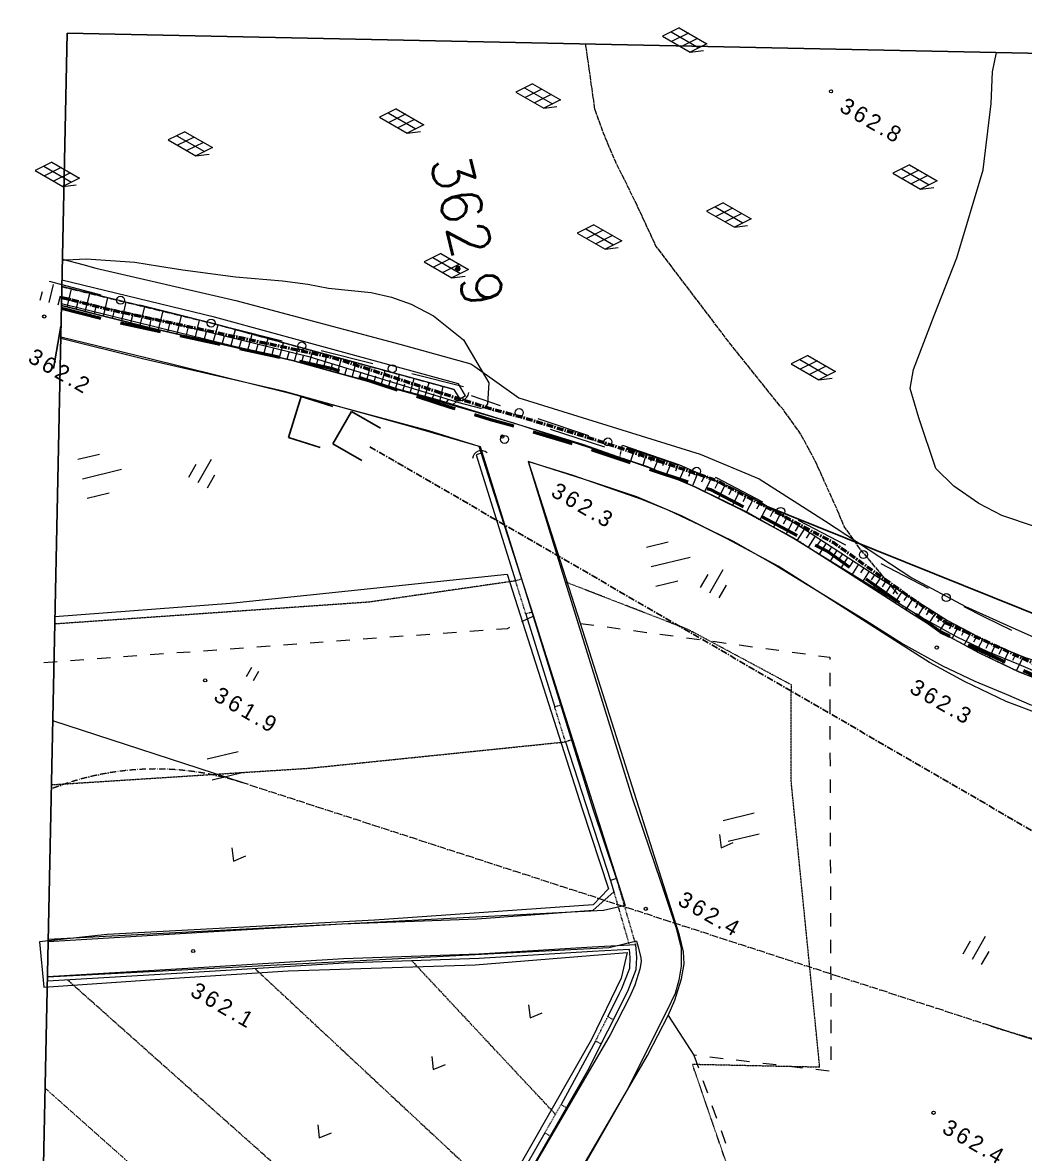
# Model space of a CAD drawing. Header units: millimetres. Extents: x 604133 to 1296463, y 247237 to 595748.
# Drawn here: x 607111 to 700932, y 438839 to 544697 of the extents above; entities that cross this region are included whole.
import ezdxf

# ---------------------------------------------------------------- set-up
doc = ezdxf.new("R2010")
doc.units = ezdxf.units.MM
doc.header["$LTSCALE"] = 100
doc.header["$PDSIZE"] = 300
for name, pattern in [('52232', [1.25, 0.75, -0.5]), ('55107', [1.25, 0.75, -0.5]), ('561019', [1, 0.5, -0.5]), ('56301', [0.5, 0.25, -0.25]), ('56302', [2, 1.5, -0.5]), ('57103', [5.5, 5, -0.5]), ('CENTER', [2, 1.25, -0.25, 0.25, -0.25]), ('DASHED', [19.05, 12.7, -6.35]), ('SXF_一点短鎖線', [9.25, 6, -1.5, 0.25, -1.5])]:
    doc.linetypes.add(name, pattern=pattern)
doc.layers.get('Defpoints').update_dxf_attribs({"color": 153})
for name, color, linetype, lineweight in [('D-BGD', 7, 'Continuous', 13), ('D-BGD-数値図化', 7, 'Continuous', 13), ('D-BMK', 2, 'SXF_一点短鎖線', 13), ('S-SUV-ROW', 8, 'Continuous', 18), ('●予備設計_LP横断', 7, 'Continuous', 13), ('☆D-STR-DIM-坂路', 1, 'Continuous', 25)]:
    doc.layers.add(name, color=color, linetype=linetype, lineweight=lineweight)
doc.styles.add('BIGFONT', font='txt', dxfattribs={"height": 0.2, "bigfont": 'BIGFONT'})
doc.styles.add('MS ゴシック', font='MS Gothic.ttf')
doc.styles.add('Style-WORKING', font='WORKING.shx')
doc.linetypes.add('56111', pattern='A,1.25,[30,dgnlstyle-dm500.shx,S=0.004,R=0,X=0,Y=0],1.25', length=2.5)
doc.linetypes.add('56130', pattern='A,1,-0.375,[44,dgnlstyle-dm500.shx,S=0.0012,R=0,X=0,Y=0],-0.375', length=1.75)
doc.dimstyles.new('3.5-500_m', dxfattribs={"dimscale": 0.5, "dimtxt": 3.5, "dimasz": 2.5, "dimexe": 1, "dimexo": 2, "dimgap": 1, "dimtad": 1, "dimdec": 0, "dimlfac": 1000, "dimzin": 9, "dimdsep": 46, "dimtxsty": 'MS ゴシック', "dimblk": 'OPEN', "dimcen": 2.5, "dimclrd": 256, "dimclre": 256, "dimclrt": 256, "dimadec": 3, "dimazin": 0, "dimtfac": 1, "dimtdec": 0, "dimtix": 1, "dimtmove": 2, "dimatfit": 3, "dimldrblk": 'OPEN', "dimfxl": 1, "dimlwd": -1, "dimlwe": -1, "dimarcsym": 0})

# ---------------------------------------------------------------- blocks, each defined once
blk = doc.blocks.new('M5219')
at = {"layer": 'D-BGD-数値図化', "linetype": 'Continuous', "lineweight": 15}
blk.add_arc((-0.43, 0, 0), 0.866, 299.9993, 60.0007, dxfattribs=at)
blk = doc.blocks.new('M6313')
at = {"layer": '●予備設計_LP横断', "linetype": 'Continuous', "lineweight": 9, "flags": 128}
blk.add_lwpolyline([(-0.75, 0), (0, -1), (0.75, 0)], dxfattribs=at)
blk = doc.blocks.new('M6311')
at = {"layer": '●予備設計_LP横断', "linetype": 'Continuous', "lineweight": 9}
for p, q in [((-0.75, -1), (-0.75, 0)), ((0, -1), (0, 0))]:
    blk.add_line(p, q, dxfattribs=at)
blk = doc.blocks.new('M6334')
at = {"layer": '●予備設計_LP横断', "linetype": 'Continuous', "lineweight": 9}
for p, q in [((0, -1.25), (0, 1.25)), ((-1, -1.25), (-1, 0.15)), ((1, -1.25), (1, 0.15))]:
    blk.add_line(p, q, dxfattribs=at)
blk = doc.blocks.new('M7312')
at = {"layer": '●予備設計_LP横断', "linetype": 'Continuous', "lineweight": 20}
blk.add_circle((0, 0), 0.15, dxfattribs=at)
blk = doc.blocks.new('M6217')
at = {"layer": 'D-BGD-数値図化', "linetype": 'Continuous', "lineweight": 9}
for p, q in [((-1.03, 0.7), (-2, -0.75)), ((-1.5, 0), (1.5, 0)), ((-1.03, 0.7), (1.97, 0.7)), ((-0.03, 0.7), (-1, -0.75)), ((0.97, 0.7), (0, -0.75)), ((1.97, 0.7), (1, -0.75)), ((1, -0.75), (2, 0)), ((-2, -0.75), (1, -0.75))]:
    blk.add_line(p, q, dxfattribs=at)
blk = doc.blocks.new('_Open')
at = {"color": 0, "linetype": 'ByBlock', "lineweight": -2}
for p, q in [((-1, 0), (0, 0)), ((-1, 0), (0, 0)), ((0, 0), (-1, 0))]:
    blk.add_line(p, q, dxfattribs=at)
blk = doc.blocks.new('*D24')
at = {"layer": 'Defpoints', "color": 0, "transparency": 16777216}
for p in [(2530872, -1352797), (2533936, -1354489), (2532414, -1357245)]:
    blk.add_point(p, dxfattribs=at)
at = {"layer": '☆D-STR-DIM-坂路', "transparency": 16777216}
for p, q in [((2530872, -1352797), (2529350, -1355554)), ((2533936, -1354489), (2532414, -1357246)), ((2529351, -1355554), (2532413, -1357245))]:
    blk.add_line(p, q, dxfattribs=at)
at = {"layer": '☆D-STR-DIM-坂路', "transparency": 16777216, "xscale": 1.25, "yscale": 1.25, "zscale": 1.25}
for p, rotation in [((2529350, -1355553), 151.0910498525302), ((2532414, -1357245), 331.0910498525301)]:
    blk.add_blockref('_Open', p, dxfattribs=dict(at, rotation=rotation))
at = {"layer": '☆D-STR-DIM-坂路', "transparency": 16777216, "insert": (2530883, -1356398), "char_height": 1.75, "attachment_point": 5, "rotation": 331.09105, "style": 'MS ゴシック'}
blk.add_mtext('3500000', dxfattribs=at)
blk = doc.blocks.new('*D25')
at = {"layer": 'Defpoints', "color": 0, "transparency": 16777216}
for p in [(2528945, -1357296), (2532783, -1358421), (2528067, -1360288)]:
    blk.add_point(p, dxfattribs=at)
at = {"layer": '☆D-STR-DIM-坂路', "transparency": 16777216}
for p, q in [((2528945, -1357297), (2528067, -1360289)), ((2532783, -1358422), (2531906, -1361414)), ((2531905, -1361413), (2528069, -1360289))]:
    blk.add_line(p, q, dxfattribs=at)
at = {"layer": '☆D-STR-DIM-坂路', "transparency": 16777216, "xscale": 1.25, "yscale": 1.25, "zscale": 1.25}
for p, rotation in [((2528067, -1360288), 163.6592160473304), ((2531906, -1361414), 343.6592160473304)]:
    blk.add_blockref('_Open', p, dxfattribs=dict(at, rotation=rotation))
at = {"layer": '☆D-STR-DIM-坂路', "transparency": 16777216, "insert": (2529987, -1360850), "char_height": 1.75, "attachment_point": 5, "rotation": 343.65922, "style": 'MS ゴシック'}
blk.add_mtext('4000000', dxfattribs=at)
blk = doc.blocks.new('*D36')
at = {"layer": 'Defpoints', "color": 0, "transparency": 16777216}
for p in [(2556323, -1266625), (2556323, -1266625), (2537137, -1317233)]:
    blk.add_point(p, dxfattribs=at)
at = {"layer": '☆D-STR-DIM-坂路', "color": 6, "transparency": 16777216}
for p, q in [((2537138, -1317232), (2556322, -1266626)), ((2556322, -1266624), (2556322, -1266625)), ((2537136, -1317232), (2537137, -1317233))]:
    blk.add_line(p, q, dxfattribs=at)
at = {"layer": '☆D-STR-DIM-坂路', "color": 6, "transparency": 16777216, "xscale": 1.25, "yscale": 1.25, "zscale": 1.25}
for p, rotation in [((2556323, -1266625), 69.23830659664848), ((2537137, -1317233), 249.2383065966485)]:
    blk.add_blockref('_Open', p, dxfattribs=dict(at, rotation=rotation))
at = {"layer": '☆D-STR-DIM-坂路', "color": 6, "transparency": 16777216, "insert": (2546727, -1291928), "char_height": 1.75, "attachment_point": 5, "rotation": 69.23831, "style": 'MS ゴシック'}
blk.add_mtext('離隔\\P54122432', dxfattribs=at)
blk = doc.blocks.new('*D37')
at = {"layer": 'Defpoints', "color": 0, "transparency": 16777216}
for p in [(2521955, -1382923), (2525906, -1383546), (2525906, -1383546)]:
    blk.add_point(p, dxfattribs=at)
at = {"layer": '☆D-STR-DIM-坂路', "transparency": 16777216}
for p, q in [((2521955, -1382922), (2521955, -1382923)), ((2521956, -1382923), (2525905, -1383546)), ((2525906, -1383545), (2525906, -1383545))]:
    blk.add_line(p, q, dxfattribs=at)
at = {"layer": '☆D-STR-DIM-坂路', "transparency": 16777216, "xscale": 1.25, "yscale": 1.25, "zscale": 1.25}
for p, rotation in [((2521955, -1382923), 171.0434250506687), ((2525906, -1383546), 351.0434250506688)]:
    blk.add_blockref('_Open', p, dxfattribs=dict(at, rotation=rotation))
at = {"layer": '☆D-STR-DIM-坂路', "transparency": 16777216, "insert": (2523930, -1383233), "char_height": 1.75, "attachment_point": 5, "rotation": 351.04343, "style": 'MS ゴシック'}
blk.add_mtext('4000000', dxfattribs=at)
blk = doc.blocks.new('21311212131313131')
at = {"layer": 'D-BGD', "color": 7, "linetype": 'Continuous', "lineweight": 13}
for p, q in [((2590202.3622, -1279346.1312), (2585621.508, -1294509.7547)), ((2564331.8799, -1364983.0527), (2558912.2888, -1382923.0775))]:
    blk.add_line(p, q, dxfattribs=at)
at = {"layer": 'D-BGD', "linetype": 'Continuous'}
for p, q in [((2551001.707, -1292199.8916), (2552323.4264, -1292794.9111)), ((2550479.9083, -1293547.9555), (2551730.8844, -1294111.1273)), ((2550740.8076, -1292873.9236), (2551383.9815, -1293163.4714)), ((2550232.9732, -1294185.9108), (2550841.7221, -1294459.9609)), ((2549751.8323, -1295428.9355), (2550302.0336, -1295695.193)), ((2549986.0381, -1294823.8661), (2551170.0574, -1295356.8949)), ((2549159.277, -1296577.0563), (2549730.0995, -1296871.3459)), ((2549456.2739, -1296006.2713), (2550595.7648, -1296593.7399)), ((2548570.077, -1297721.0997), (2549141.3564, -1298015.6198)), ((2548862.28, -1297147.8412), (2550006.0792, -1297737.531)), ((2547993.4101, -1298866.2172), (2548537.3981, -1299169.0585)), ((2548280.6703, -1298295.7896), (2549416.3962, -1298881.3172)), ((2547698.1037, -1299432.1811), (2548754.4224, -1300066.946)), ((2547054.2425, -1300490.7543), (2548116.2488, -1301128.937)), ((2547376.1731, -1299961.4677), (2547905.7543, -1300279.7046)), ((2546415.319, -1301552.9316), (2547477.794, -1302191.396)), ((2546732.1699, -1301020.2745), (2547265.9011, -1301341.0047)), ((2545782.9258, -1302618.9439), (2546827.9093, -1303260.5252)), ((2546099.1224, -1302085.9377), (2546625.987, -1302405.9492)), ((2545157.4384, -1303673.3153), (2546186.5479, -1304305.1505)), ((2545470.1821, -1303146.1296), (2545988.7053, -1303464.4838)), ((2544541.3705, -1304711.8084), (2545554.8451, -1305334.0444)), ((2544849.4044, -1304192.5619), (2545360.0505, -1304506.0797)), ((2543616.3304, -1306255.8599), (2544113.96, -1306561.3982)), ((2543929.1189, -1305743.8684), (2544927.0554, -1306356.5646)), ((2544235.2447, -1305227.8384), (2544738.0974, -1305536.5715)), ((2542984.5842, -1307276.1033), (2543484.932, -1307583.2983)), ((2543300.4573, -1306765.9816), (2544299.2086, -1307379.178)), ((2542352.8379, -1308296.3466), (2542856.857, -1308603.8425)), ((2542668.7111, -1307786.2249), (2543671.351, -1308401.8088)), ((2540924.2043, -1309020.1442, 364343.9803), (2538705.6304, -1313495.5456, 364111.9803)), ((2541721.0917, -1309316.59), (2542230.2267, -1309625.255)), ((2542036.9648, -1308806.4683), (2543050.4013, -1309420.868)), ((2587871.7348, -1309426.9421, 362562.9804), (2589121.4257, -1309397.4055, 362560.9804)), ((2541087.288, -1310340.156), (2541601.2722, -1310651.7608)), ((2541405.2186, -1309826.7117), (2542428.3219, -1310446.9719)), ((2552881.33, -1310264.7424, 362607.9804), (2554131.0209, -1310235.2058, 362606.9804)), ((2555381.192, -1310204.792, 362604.9804), (2556630.0058, -1310174.7752, 362602.9804)), ((2557879.6967, -1310145.2386, 362601.9804), (2559129.8679, -1310114.8249, 362599.9804)), ((2560379.5588, -1310085.2883, 362597.9804), (2561629.2497, -1310055.7517, 362596.9804)), ((2562878.5437, -1310024.8577, 362594.9804), (2564128.2346, -1309995.3211, 362593.9804)), ((2565377.9255, -1309965.7845, 362591.9804), (2566628.0967, -1309935.3708, 362589.9804)), ((2567876.9104, -1309905.354, 362588.9804), (2569126.6014, -1309875.8174, 362586.9804)), ((2570376.2923, -1309846.2808, 362585.9804), (2571626.4634, -1309815.867, 362583.9804)), ((2572876.1543, -1309786.3304, 362581.9804), (2574124.9681, -1309756.3137, 362580.9804)), ((2575375.1392, -1309725.8999, 362578.9804), (2576624.8302, -1309696.3633, 362576.9804)), ((2577874.5211, -1309666.8267, 362575.9804), (2579123.815, -1309635.9328, 362573.9804)), ((2580373.506, -1309606.3962, 362572.9804), (2581623.1969, -1309576.8596, 362570.9804)), ((2582873.368, -1309546.4458, 362568.9804), (2584122.1818, -1309516.429, 362567.9804)), ((2585371.8727, -1309486.8924, 362565.9804), (2586621.5637, -1309457.3558, 362564.9804)), ((2590175.0692, -1309548.9749, 362560.9804), (2590054.893, -1310793.0901, 362567.9804)), ((2540448.4033, -1311371.9276), (2540967.2756, -1311686.4958)), ((2540769.3575, -1310853.6003), (2541802.1907, -1311479.7593)), ((2539803.4428, -1312413.5115), (2540327.2496, -1312731.0713)), ((2540127.4492, -1311890.2548), (2541170.1049, -1312522.3687)), ((2551021.0674, -1313819.0591, 362671.9804), (2551163.9857, -1312577.1335, 362649.9804)), ((2589934.7169, -1312037.2052, 362573.9804), (2589814.5407, -1313281.3204, 362580.9804)), ((2539154.9386, -1313488.5642), (2539704.1487, -1313794.0831)), ((2539479.4363, -1312936.7681), (2540532.0078, -1313574.8935)), ((2538490.3279, -1314627.532), (2539077.6908, -1314927.1044)), ((2538832.3017, -1314041.479), (2539972.8489, -1314623.1917)), ((2589694.3646, -1314525.4355, 362587.9804), (2589573.7082, -1315770.4278, 362594.9804)), ((2538148.3542, -1315213.5851), (2539357.2585, -1315830.1619)), ((2550737.0683, -1316301.6361, 362714.9804), (2550879.5064, -1315060.5877, 362692.9804)), ((2537423.4152, -1316455.9397), (2538704.7736, -1317109.4702)), ((2537785.8847, -1315834.7624), (2538408.4503, -1316152.2892)), ((2568849.7335, -1319448.7767), (2568081.4512, -1316549.747)), ((2536733.4823, -1317748.2923), (2538039.2786, -1318414.2869)), ((2537058.8453, -1317091.5564), (2537725.2374, -1317431.9973)), ((2550452.589, -1318785.0903, 362758.9804), (2550595.0271, -1317544.0419, 362736.9804)), ((2566916.1421, -1319961.2295), (2566147.8598, -1317062.1998)), ((2589453.5321, -1317014.543, 362601.9804), (2589333.3559, -1318258.6582, 362607.9804)), ((2536404.9553, -1318411.4147), (2537066.0257, -1318735.8498)), ((2535770.863, -1319748.5775), (2536440.8904, -1320064.5975)), ((2536076.4282, -1319074.5372), (2537414.9136, -1319706.2829)), ((2550168.1097, -1321268.5446, 362801.9804), (2550310.5479, -1320027.4961, 362780.9804)), ((2589213.1797, -1319502.7733, 362614.9804), (2589093.0036, -1320746.8885, 362621.9804)), ((2593612.0747, -1320447.0832, 362740.9804), (2594778.0486, -1319997.7842, 362767.9804)), ((2595944.0226, -1319548.4853, 362795.9804), (2597110.4767, -1319098.3091, 362823.9804)), ((2535216.8732, -1321093.5024), (2535847.9373, -1321391.3555)), ((2535488.8275, -1320433.2771), (2536783.3923, -1321044.2929)), ((2591279.6466, -1321346.5583, 362684.9804), (2592446.1007, -1320896.3822, 362712.9804)), ((2534944.9188, -1321753.7278), (2536174.6105, -1322334.1244)), ((2588947.6987, -1322245.1562, 362629.9804), (2590113.6726, -1321795.8573, 362657.9804)), ((2588971.9503, -1321990.5234, 362628.9804), (2588947.6987, -1322245.1562, 362629.9804)), ((2534427.9325, -1323008.819), (2535644.7821, -1323493.9038)), ((2534686.4257, -1322381.2734), (2535298.061, -1322647.6437)), ((2549883.6305, -1323751.9988, 362845.9804), (2550026.0686, -1322510.9504, 362823.9804)), ((2585279.9027, -1324717.6187, 362959.9804), (2588947.6987, -1322245.1562, 362629.9804)), ((2533923.2557, -1324234.0261), (2535154.136, -1324724.7041)), ((2534175.5941, -1323621.4225), (2534787.5266, -1323865.3632)), ((2543289.9341, -1327185.5205), (2542325.7909, -1323561.3684)), ((2533733.0267, -1324915.5327, 363685.9803), (2532264.8303, -1329694.555, 363653.9803)), ((2533678.3924, -1324849.6469), (2534303.8454, -1325098.3427)), ((2545102.8873, -1326703.9291), (2544563.1267, -1324674.4456)), ((2549599.1512, -1326235.453, 362888.9804), (2549741.5893, -1324994.4046, 362867.9804)), ((2533277.4493, -1326087.0362), (2533852.8186, -1326316.4013)), ((2533474.0891, -1325480.1671), (2534663.9008, -1325954.4735)), ((2541478.3382, -1327666.7149), (2540938.5776, -1325637.2315)), ((2532895.8621, -1327264.6893), (2533451.2432, -1327461.7663)), ((2533080.8095, -1326693.9052), (2534192.4749, -1327137.0594)), ((2532525.9672, -1328406.2573), (2533084.2887, -1328579.8892)), ((2532710.9147, -1327835.4733), (2533820.7738, -1328180.6274)), ((2549314.6719, -1328718.9072, 362932.9804), (2549457.11, -1327477.8588, 362910.9804)), ((2532156.0724, -1329547.8254), (2532436.9291, -1329635.1688)), ((2532341.0198, -1328977.0414), (2533464.4464, -1329326.4148)), ((2549030.1926, -1331202.3614, 362975.9804), (2549172.6307, -1329961.313, 362954.9804)), ((2559865.4962, -1334871.0345), (2572756.91, -1330387.6669)), ((2572551.4653, -1329823.7436), (2572756.91, -1330387.6669)), ((2572756.91, -1330387.6669), (2573823.3493, -1330051.4646)), ((2573823.3493, -1330051.4646), (2575578.559, -1331949.4433)), ((2587813.9646, -1331477.8594), (2593825.3689, -1334582.9)), ((2548745.7133, -1333685.8157, 363019.9804), (2548888.1515, -1332444.7672, 362997.9804)), ((2531163.3437, -1333278.921, 363630.9803), (2529694.6671, -1338058.8205, 363598.9803)), ((2547983.1083, -1338829.4443), (2556625.0481, -1335950.6084)), ((2596511.0959, -1336045.1868), (2610816.1259, -1343869.4535)), ((2548150.7441, -1338125.4676, 362999.9804), (2548714.0159, -1339235.2706, 362885.9804)), ((2533176.2864, -1343781.6372), (2544897.5651, -1339859.2944)), ((2528555.6929, -1341628.3647, 363488.9804), (2527668.7019, -1344344.0204, 363359.9804)), ((2532986.2528, -1343212.47), (2533176.2864, -1343781.6372)), ((2549597.7097, -1342808.5415, 362753.9804), (2549715.6026, -1344053.0201, 362756.9804)), ((2526825.5442, -1345113.6858, 362029.9804), (2525706.0484, -1349986.6967, 362021.9804)), ((2527681.4146, -1344903.8984), (2528002.1895, -1345411.2537)), ((2549833.4955, -1345297.4988, 362758.9804), (2549951.3884, -1346541.9774, 362761.9804)), ((2528415.357, -1346736.2025), (2528048.6376, -1346490.2313)), ((2528260.6257, -1347315.9078), (2526836.6765, -1347027.6473)), ((2527890.8728, -1348701.1985), (2526503.6464, -1348352.4857)), ((2528075.7493, -1348008.5532), (2527503.1378, -1347853.2774)), ((2550068.4041, -1347785.9759, 362763.9804), (2550186.2969, -1349030.4545, 362766.9804)), ((2527708.2284, -1349392.6666), (2527020.3641, -1349219.7848)), ((2527531.9883, -1350085.8036), (2526154.9489, -1349739.6515)), ((2527357.0424, -1350773.8505), (2526669.4579, -1350601.0096)), ((2550304.1898, -1350274.9332, 362768.9804), (2550421.6025, -1351520.289, 362771.9804)), ((2527182.0964, -1351461.8975), (2525808.7981, -1351116.6858)), ((2526833.1552, -1352834.253), (2525463.5877, -1352489.9791)), ((2527007.6258, -1352148.0752), (2526321.9093, -1351975.7039)), ((2550539.4953, -1352764.7676, 362773.9804), (2550656.5111, -1354008.7661, 362775.9804)), ((2524865.988, -1353641.2147, 362016.9804), (2523746.4923, -1358514.2255, 362008.9804)), ((2526485.1619, -1354202.8801), (2525119.3151, -1353859.5416)), ((2526659.1585, -1353518.5665), (2525975.305, -1353346.6634)), ((2526311.6379, -1354885.3346), (2525629.6422, -1354713.8985)), ((2526138.114, -1355567.789), (2524775.9779, -1355225.3833)), ((2550774.4039, -1355253.2447, 362778.9804), (2550892.2968, -1356497.7234, 362780.9804)), ((2525792.0089, -1356928.9899), (2524433.5734, -1356587.5143)), ((2525965.0615, -1356248.3894), (2525284.9185, -1356077.4191)), ((2525446.8442, -1358286.4927), (2524092.0991, -1357945.9449)), ((2525619.4265, -1357607.7413), (2524941.1314, -1357437.2354)), ((2551010.1897, -1357742.202, 362783.9804), (2551128.0825, -1358986.6807, 362785.9804)), ((2525274.7306, -1358963.4001), (2524598.2782, -1358793.3575)), ((2525102.6171, -1359640.3075), (2523751.5525, -1359300.6849)), ((2524930.9712, -1360315.376), (2524256.3565, -1360145.7953)), ((2551245.9754, -1360231.1593, 362788.9804), (2551362.9911, -1361475.1578, 362790.9804)), ((2524759.3252, -1360990.4445), (2523411.9311, -1360651.7445)), ((2522906.4319, -1362168.7435, 362002.9804), (2521786.4559, -1367042.6315, 361995.9804)), ((2524457.0208, -1362394.674), (2523061.9564, -1362043.9909)), ((2524603.9264, -1361691.5762), (2523922.5584, -1361520.2134)), ((2524303.9949, -1363127.064), (2523591.8472, -1362948.0485)), ((2551480.884, -1362719.6364, 362793.9804), (2551598.7768, -1363964.1151, 362795.9804)), ((2524150.9689, -1363859.4541), (2522697.4427, -1363494.0752)), ((2523991.5303, -1364622.5358), (2523249.5392, -1364436.0185)), ((2523832.0916, -1365385.6175), (2522317.6537, -1365004.927)), ((2551716.6697, -1365208.5937, 362797.9804), (2551834.5626, -1366453.0723, 362800.9804)), ((2562167.7997, -1368389.9265), (2561399.5174, -1365490.8968)), ((2564101.3911, -1367877.4737), (2563333.1088, -1364978.4439)), ((2523499.8513, -1366975.7365), (2521921.9492, -1366579.0928)), ((2523665.9714, -1366180.677), (2522892.8864, -1365986.3434)), ((2523326.7697, -1367804.1139), (2522521.2877, -1367601.6366)), ((2523153.6881, -1368632.4913), (2521509.6622, -1368219.2257)), ((2551951.5783, -1367697.0708, 362802.9804), (2552069.4712, -1368941.5494, 362805.9804)), ((2522976.9164, -1369478.5296), (2522143.8907, -1369281.7024)), ((2520946.3955, -1370697.1496, 361989.9804), (2519826.8998, -1375570.1604, 361981.9804)), ((2522800.1448, -1370324.568), (2521112.0676, -1369950.5245)), ((2552187.364, -1370186.0281, 362807.9804), (2552304.7767, -1371431.3839, 362810.9804)), ((2522442.2474, -1372037.4833), (2520733.5337, -1371658.8672)), ((2522621.1961, -1371181.0256), (2521771.9984, -1370992.8608)), ((2522261.111, -1372904.411), (2521401.532, -1372713.9458)), ((2552422.6696, -1372675.8626, 362812.9804), (2552539.6853, -1373919.861, 362815.9804)), ((2522079.9747, -1373771.3387), (2520350.3724, -1373388.0941)), ((2521897.1161, -1374640.4333), (2521024.1936, -1374447.0359)), ((2521700.3031, -1375506.4848), (2519966.1241, -1375122.2261)), ((2552657.5782, -1375164.3397, 362817.9804), (2552775.471, -1376408.8183, 362819.9804)), ((2521306.6828, -1377238.5628), (2519581.8711, -1376856.3798)), ((2521503.493, -1376372.5238), (2520638.7453, -1376180.9134)), ((2536183.8407, -1380606.2479), (2535222.4122, -1376981.3019)), ((2521110.9357, -1378099.9239), (2520250.8591, -1377909.3485)), ((2537997.1909, -1380126.0139), (2537458.7876, -1378096.1335)), ((2552893.3639, -1377653.2969, 362822.9804), (2553011.2568, -1378897.7756, 362824.9804)), ((2518957.5601, -1379217.7702, 361949.9804), (2517771.1311, -1384073.5199, 361880.9804)), ((2520915.1886, -1378961.285), (2519199.6937, -1378581.1663)), ((2534371.8479, -1381086.085), (2533834.3217, -1379056.6848)), ((2520525.8092, -1380674.7017), (2518819.5806, -1380296.6363)), ((2520720.4989, -1379817.9933), (2519865.068, -1379628.4473)), ((2553128.2725, -1380141.774, 362827.9804), (2553246.1653, -1381386.2527, 362829.9804)), ((2520332.1711, -1381526.7825), (2519481.3609, -1381338.2603)), ((2520138.533, -1382378.8632), (2518441.5207, -1382002.84)), ((2519945.9408, -1383226.3415), (2519099.7263, -1383038.8376)), ((2553364.0582, -1382630.7313, 362832.9804), (2553481.9511, -1383875.21, 362834.9804)), ((2519753.3487, -1384073.8197), (2518065.5029, -1383699.8275)), ((2519561.7968, -1384916.7202), (2518720.1532, -1384730.2291))]:
    blk.add_line(p, q, dxfattribs=at)
at = {"layer": 'D-BGD', "linetype": '52232'}
for p, q in [((2578725.9522, -1327889.0292), (2572551.4653, -1329823.7436)), ((2573823.3493, -1330051.4646), (2578216.8455, -1328677.4011)), ((2578216.8455, -1328677.4011), (2578773.739, -1328528.5301))]:
    blk.add_line(p, q, dxfattribs=at)
at = {"layer": 'D-BGD', "linetype": '55107'}
for p, q in [((2585773.8394, -1329840.0213), (2585516.028, -1330381.7687)), ((2587813.9646, -1331477.8594), (2585516.028, -1330381.7687)), ((2588071.776, -1330936.112), (2587813.9646, -1331477.8594)), ((2559675.4627, -1334301.8674), (2559865.4962, -1334871.0345)), ((2594112.6069, -1334056.1218), (2593825.3689, -1334582.9)), ((2596511.0959, -1336045.1868), (2593825.3689, -1334582.9)), ((2556435.0146, -1335381.4413), (2556625.0481, -1335950.6084)), ((2559865.4962, -1334871.0345), (2556625.0481, -1335950.6084)), ((2596798.3339, -1335518.4086), (2596511.0959, -1336045.1868)), ((2547793.5549, -1338259.4), (2547983.1083, -1338829.4443)), ((2544707.5316, -1339290.1273), (2544897.5651, -1339859.2944))]:
    blk.add_line(p, q, dxfattribs=at)
at = {"layer": 'D-BGD', "linetype": '56111'}
blk.add_line((2530632.3318, -1336914.5174), (2532170.5453, -1331805.5926), dxfattribs=at)
at = {"layer": 'D-BGD', "linetype": '56302'}
for p, q in [((2594748.228, -1335085.8274), (2580654.9628, -1348828.4504)), ((2581695.3714, -1363502.5634), (2603041.2635, -1339616.624)), ((2613553.6696, -1345370.367), (2583110.1595, -1381053.8755))]:
    blk.add_line(p, q, dxfattribs=at)
at = {"layer": 'D-BGD', "linetype": 'Continuous', "flags": 128}
for points, elevation in [([(2539733.9633, -1288407.6304), (2537838.0469, -1294457.3535), (2536744.1132, -1296649.3073), (2535163.1645, -1299012.4256), (2533573.5235, -1300743.7644), (2528840.5938, -1302435.9063), (2526106.1762, -1303278.3429), (2524329.0154, -1303003.1623), (2519256.5136, -1301183.9178), (2513797.9574, -1299168.1534), (2505499.1989, -1296869.839), (2499291.6332, -1296268.1002), (2496309.1209, -1296201.7744), (2494508.8492, -1295853.737)], 362999.9804), ([(2549121.3355, -1382923.0775), (2547531.6429, -1366524.6353), (2544297.0736, -1340650.0806), (2566098.844, -1333170.3295), (2573552.2714, -1330552.8883), (2575062.6415, -1331971.4011), (2576912.2052, -1352412.4548), (2578801.0385, -1377398.6784), (2579612.5916, -1383738.0911), (2583851.905, -1383247.5148), (2582751.7813, -1371041.9557), (2581846.7361, -1360387.6185), (2580911.2045, -1342885.482), (2579466.2293, -1328692.1579), (2581889.5706, -1329196.8176), (2587657.5377, -1331844.8207), (2607716.1445, -1342751.5475)], 361999.9804), ([(2515744.3679, -1382923.0775), (2515728.6184, -1382535.8382), (2515585.041, -1380707.2797), (2515812.2359, -1376121.0162), (2516146.7336, -1373808.5887), (2516433.0523, -1371636.2319), (2516987.938, -1366686.7003), (2517261.3929, -1362276.2463), (2517529.6805, -1359891.0918), (2517858.1299, -1357933.3253), (2518172.6154, -1353935.2261), (2518582.8074, -1352017.6485), (2519203.9089, -1350168.7889), (2520244.6628, -1348046.9058), (2522436.4836, -1345203.0743), (2526410.4536, -1342764.8384), (2528381.5679, -1342819.0054), (2528727.9259, -1343035.9756), (2528831.9009, -1343464.5479), (2528349.7824, -1345498.9356), (2524342.7242, -1359520.088), (2521418.826, -1372708.0146), (2519313.2331, -1382923.0775)], 361999.9804)]:
    blk.add_lwpolyline(points, dxfattribs=dict(at, elevation=elevation))
for points in [[(2520014.8585, -1382923.0775), (2521912.8708, -1374571.1067), (2524709.3747, -1361186.8954), (2527746.78, -1349241.0466), (2530115.4109, -1340364.0212), (2532648.938, -1331950.0587), (2533977.9763, -1327675.1355), (2535740.2798, -1323254.345), (2537844.0609, -1318797.0445), (2540377.6731, -1313829.4646), (2543421.1842, -1308809.2711), (2547177.3077, -1302691.4382), (2549111.4396, -1299472.8302), (2550733.6485, -1296326.2921), (2552432.954, -1292551.617), (2553499.3005, -1289610.3763)], [(2556362.4154, -1290515.3898), (2555214.8016, -1293680.0508), (2553436.4567, -1297630.3442), (2551733.1594, -1300935.4183), (2549741.3405, -1304248.9905), (2545981.4586, -1310371.6062), (2543000.3534, -1315290.2984), (2540537.2653, -1320118.6399), (2538492.7333, -1324451.0502), (2536808.3807, -1328677.386), (2535518.0007, -1332827.5473), (2533684.1965, -1338915.833)], [(2531971.125, -1330118.6095), (2533710.5333, -1324750.4538), (2535910.7967, -1319408.8598), (2537094.4172, -1317019.7556), (2539435.8283, -1313007.1933), (2543832.2409, -1305907.1736), (2546697.2478, -1301077.69), (2547757.9353, -1299333.8117), (2548752.9753, -1297357.9089), (2549737.7524, -1295465.3108), (2551086.0931, -1291981.8807), (2551901.4953, -1289109.6107), (2552994.5729, -1285126.188), (2553695.5182, -1278549.9774), (2555641.407, -1266219.7789)], [(2572726.7698, -1325717.5305), (2576996.3228, -1324186.6929), (2578989.9898, -1323635.3053), (2580629.9276, -1323617.6175), (2581935.4059, -1323796.467), (2583206.0292, -1324118.121), (2584842.1044, -1324853.0242)], [(2584842.1044, -1324853.0242), (2592454.8676, -1328483.5766), (2603634.5196, -1334574.0939)], [(2533684.1965, -1338915.833), (2544901.6984, -1335218.1809), (2564878.1798, -1328563.2599), (2572726.7698, -1325717.5305)], [(2583077.069, -1328554.095), (2581044.274, -1327812.9197), (2579907.2818, -1327784.4478), (2578725.9522, -1327889.0292), (2579032.7978, -1331978.7398)], [(2585516.028, -1330381.7687), (2583354.3846, -1329351.1696), (2582844.7786, -1329107.5334), (2580931.6297, -1328410.1962), (2579926.0772, -1328385.2769), (2579172.0591, -1328479.8164)], [(2579172.0591, -1328479.8164), (2579431.8095, -1331947.5053), (2580303.996, -1342534.8328), (2581011.1419, -1355210.4242), (2582211.2057, -1369755.3311), (2583259.5089, -1382923.0775)], [(2601673.6271, -1338174.7855), (2590590.4631, -1332137.0892), (2583077.069, -1328554.095)], [(2572551.4653, -1329823.7436), (2566126.8941, -1332152.8104), (2546106.0169, -1338822.1888), (2532408.4614, -1343405.7626)], [(2579547.7016, -1382923.0775), (2578523.1833, -1370055.2082), (2577318.9575, -1355465.8414), (2576612.2918, -1342789.3728), (2575578.559, -1331949.4433)], [(2579032.7978, -1331978.7398), (2579904.6705, -1342562.4754), (2580611.8163, -1355238.0668), (2581812.5909, -1369787.923), (2582858.2728, -1382923.0775)], [(2532408.4614, -1343405.7626), (2530650.3457, -1349997.1987), (2527632.4552, -1361863.6676), (2524843.5894, -1375211.0189), (2523091.5248, -1382923.0775)], [(2527681.4146, -1344903.8984), (2526576.9138, -1345601.1773), (2520807.5349, -1368549.6824), (2517622.8539, -1382923.0775)], [(2528002.1895, -1345411.2537), (2527099.7998, -1345980.9077), (2521391.763, -1368688.2446), (2518237.6148, -1382923.0775)], [(2528570.0882, -1346156.4972), (2527746.78, -1349241.0466), (2524709.3747, -1361186.8954), (2521912.8708, -1374571.1067), (2520014.8585, -1382923.0775)]]:
    blk.add_lwpolyline(points, dxfattribs=at)
at = {"layer": 'D-BGD', "linetype": '56130', "flags": 128}
blk.add_lwpolyline([(2515684.7504, -1382923.0775), (2516142.0589, -1380999.6716), (2516436.1306, -1379760.6903), (2519187.2668, -1366609.2918), (2522979.4057, -1351173.1209), (2524671.516, -1344479.4288), (2524926.2807, -1344103.5992), (2527762.7037, -1339909.4296), (2532672.783, -1322814.3045), (2534881.5989, -1317255.0851), (2538710.9996, -1310972.1599), (2543848.6315, -1302751.4), (2546419.3592, -1297676.4541), (2548058.678, -1293830.1788), (2549288.4649, -1290946.4903), (2550142.7856, -1288615.3832), (2550802.9156, -1286451.578), (2552060.9305, -1282329.3004), (2553583.4364, -1272715.4655), (2555409.2438, -1262455.9617), (2558253.2637, -1246281.8678), (2550721.8299, -1246307.4797), (2526587.9327, -1246387.3916), (2525836.3787, -1246331.6549), (2524047.6685, -1246198.3567), (2522257.601, -1246065.4555), (2520621.0685, -1245943.6426)], dxfattribs=at)
at = {"layer": 'D-BGD', "linetype": '56301', "flags": 128}
for points in [[(2609499.4056, -1248811.5981), (2605278.001, -1280748.5359), (2603417.177, -1303435.809), (2602240.5127, -1317786.5835), (2589785.6757, -1322359.6045), (2589797.0185, -1310435.3126), (2580726.911, -1311532.7215), (2563119.8363, -1313663.7083), (2554093.9974, -1313836.8395), (2549130.5967, -1323567.7677), (2546503.9745, -1330804.4086), (2544901.6984, -1335218.1809)], [(2564880.4511, -1382923.0775), (2562832.0974, -1358844.3745), (2561931.1577, -1351564.5182), (2559865.4962, -1334871.0345)], [(2544897.5651, -1339859.2944), (2547171.6586, -1353539.7563), (2549831.0078, -1382923.0775)], [(2593292.2831, -1382923.0775), (2621546.6129, -1349751.7024)]]:
    blk.add_lwpolyline(points, dxfattribs=at)
at = {"layer": 'D-BGD', "linetype": '561019', "flags": 128}
for points in [[(2555641.407, -1266219.7789), (2556641.4976, -1266163.0455), (2556164.3495, -1272678.2247), (2555411.2986, -1280136.8014), (2554949.2879, -1283794.2111), (2554276.1526, -1286739.8032), (2553499.3005, -1289610.3763), (2552432.954, -1292551.617), (2550733.6485, -1296326.2921), (2549111.4396, -1299472.8302), (2547177.3077, -1302691.4382), (2543421.1842, -1308809.2711), (2540377.6731, -1313829.4646), (2537844.0609, -1318797.0445), (2535740.2798, -1323254.345), (2533977.9763, -1327675.1355), (2533150.2861, -1330336.6118), (2531971.125, -1330118.6095)], [(2518237.6148, -1382923.0775), (2521391.763, -1368688.2446), (2527099.7998, -1345980.9077), (2528002.1895, -1345411.2537), (2528376.3814, -1345902.25), (2528570.0882, -1346156.4972)]]:
    blk.add_lwpolyline(points, dxfattribs=at)
at = {"layer": 'D-BGD', "linetype": 'Continuous', "extrusion": (0.014109, 0.004008, 0.999892), "elevation": 395207.8788}
blk.add_lwpolyline([(2543164.1289, -1294877.0598), (2541991.322, -1297485.4366), (2541048.6768, -1299406.9257)], dxfattribs=at)
at = {"layer": 'D-BGD', "linetype": 'Continuous', "extrusion": (-0.894474, 0.439375, 0.082863), "elevation": -2817749.6034}
blk.add_lwpolyline([(45910.0885, 600107.592), (49349.5815, 600140.7058), (50907.844, 600068.4574)], dxfattribs=at)
at = {"layer": 'D-BGD', "linetype": '57103', "elevation": 362499.9804, "flags": 128}
blk.add_lwpolyline([(2545381.2435, -1304029.3237), (2541246.8884, -1307649.7615), (2539167.7587, -1309186.0984), (2537666.8901, -1309855.6371), (2533067.0358, -1312048.1438), (2530569.9736, -1313462.8524), (2528440.3147, -1315058.1706), (2522391.1082, -1320141.8518), (2516866.2024, -1324521.8615), (2513279.8821, -1327366.1178), (2509127.3467, -1329407.9102), (2505518.2336, -1331290.0369), (2502832.171, -1332504.3764), (2500587.529, -1333353.8656), (2494508.8492, -1334340.5553)], dxfattribs=at)
at = {"layer": 'D-BGD', "linetype": 'Continuous', "extrusion": (-0.000443701, 0.017422, 0.999848), "elevation": 338594.8359}
blk.add_lwpolyline([(-2517092.4316, 1381976.6065), (-2517237.9108, 1380943.7634), (-2517444.9301, 1380943.7634)], dxfattribs=at)
at = {"layer": 'D-BGD', "linetype": 'Continuous', "extrusion": (-0.263954, 0.081135, 0.961117), "elevation": -426717.2138}
blk.add_lwpolyline([(513310.0025, 2803133.0239), (518165.6507, 2802307.3621), (518240.1759, 2802307.3621)], dxfattribs=at)
at = {"layer": 'D-BGD', "linetype": '55107', "flags": 128}
blk.add_lwpolyline([(2547983.1083, -1338829.4443), (2546296.0505, -1339391.3559), (2544897.5651, -1339859.2944)], dxfattribs=at)
at = {"layer": 'D-BGD', "linetype": 'Continuous', "extrusion": (0.247794, 0.02528, 0.968483), "elevation": 949151.221}
blk.add_lwpolyline([(-1592157.2643, -2234074.8245), (-1592378.7473, -2234163.1493), (-1593390.5143, -2234155.1198)], dxfattribs=at)
at = {"layer": 'D-BGD', "linetype": 'Continuous'}
for points in [[(2552670.7083, -1290301.3725, 362799.9804), (2551748.6154, -1292589.6784, 362819.9804), (2550619.6574, -1295505.7636, 362839.9804), (2549307.9682, -1298401.6176, 362869.9804), (2547414.9884, -1302005.286, 362909.9804), (2545316.2913, -1305484.9366, 362959.9804), (2540383.1801, -1313933.9427, 362789.9804), (2538066.9905, -1318206.5605, 362839.9804), (2536552.7884, -1321493.1683, 362879.9804), (2535171.3757, -1324578.8607, 362909.9804), (2534159.3281, -1327239.7363, 362929.9804), (2532015.9599, -1333841.4381, 362989.9804), (2528100.3868, -1347533.0402, 362819.9804), (2524782.2414, -1360924.6753, 362919.9804), (2521856.4473, -1373995.28, 363009.9804), (2519866.0775, -1382923.0775, 362924.2023)], [(2533689.8306, -1338884.7162, 362939.9804), (2534887.7373, -1334718.1328, 362989.9804), (2536991.0258, -1328231.2944, 362929.9804), (2537947.7556, -1325733.9423, 362909.9804), (2539281.1492, -1322735.9663, 362879.9804), (2540751.3017, -1319550.6484, 362839.9804), (2543000.2644, -1315400.8334, 362789.9804), (2547894.9604, -1307022.0004, 362959.9804), (2550027.2709, -1303480.9483, 362909.9804), (2552006.6852, -1299719.3905, 362869.9804), (2553382.4638, -1296664.8149, 362839.9804), (2554540.2333, -1293696.1, 362819.9804), (2555511.1776, -1291297.7325, 362799.9804)], [(2694508.8492, -1371579.2318, 363076.8248), (2694283.8286, -1371565.0007, 363079.9804), (2687833.4925, -1370644.534, 363179.9804), (2680506.5095, -1369950.982, 362819.9804), (2676311.5641, -1369033.9588, 363079.9804), (2673070.5459, -1367977.9288, 363119.9804), (2664525.9606, -1365010.3617, 362799.9804), (2663832.8102, -1364756.3096, 362799.9804), (2651913.7096, -1360351.8208, 362879.9804), (2644278.7437, -1356992.9834, 362979.9804), (2640781.9993, -1355112.9363, 363029.9804), (2632942.464, -1350878.2843, 363129.9804), (2627747.9924, -1348080.2384, 363199.9804), (2589050.4234, -1326576.5354, 362909.9804), (2585279.9027, -1324717.6187, 362959.9804), (2583820.2913, -1324135.1803, 362979.9804), (2581833.1671, -1323537.5709, 363009.9804), (2580412.8703, -1323341.467, 363029.9804), (2579273.0745, -1323424.324, 363039.9804), (2577749.699, -1323833.0133, 363069.9804), (2548745.7133, -1333685.8157, 363019.9804), (2533689.8306, -1338884.7162, 362939.9804)], [(2578383.6481, -1327839.5838, 363069.9804), (2578900.2753, -1327666.3894, 363069.9804), (2579939.8048, -1327391.8382, 363039.9804), (2580285.4186, -1327364.4329, 363029.9804), (2580984.3944, -1327462.0687, 363009.9804), (2582493.6894, -1327912.1004, 362979.9804), (2583644.6291, -1328371.162, 362959.9804), (2587199.8287, -1330123.6043, 362909.9804), (2625827.2247, -1351588.8919, 363199.9804), (2637356.4803, -1357809.2332, 363049.9804), (2642515.8653, -1360588.0714, 362979.9804), (2650410.8427, -1364055.0477, 362879.9804), (2663181.8154, -1368777.678, 362799.9804), (2671792.604, -1371770.0868, 363119.9804), (2672712.3437, -1372068.3798, 363109.9804), (2675263.3491, -1372906.2764, 363079.9804), (2679889.128, -1373910.9489, 362819.9804), (2687274.8245, -1374830.4495, 362929.9804), (2693871.5236, -1375546.0311, 363079.9804), (2694508.8492, -1375586.7372, 363071.4178)], [(2578383.6481, -1327839.5838, 363069.9804), (2579058.1169, -1330397.6868, 363069.9804), (2582891.1826, -1382923.0775, 362952.4603)], [(2532356.2553, -1343569.8496, 362879.9804), (2534999.3198, -1342656.8822, 362829.9804), (2548150.7441, -1338125.4676, 362999.9804), (2550059.1723, -1337471.5552, 363019.9804), (2575052.3021, -1328968.5801, 363059.9804)], [(2575052.3021, -1328968.5801, 363059.9804), (2575590.3275, -1330984.5732, 363069.9804), (2579381.2798, -1382923.0775, 362953.1055)], [(2522938.1627, -1382923.0775, 362930.7905), (2524781.2371, -1374650.1872, 363009.9804), (2527701.3971, -1361610.6993, 362919.9804), (2531002.6402, -1348312.4146, 362819.9804), (2532356.2553, -1343569.8496, 362879.9804)]]:
    blk.add_polyline3d(points, dxfattribs=at)
for centre in [(2545620.18, -1299496.0533, 364538.7116), (2541756.4081, -1307342.3569, 364430.7589), (2537873.9803, -1315173.37, 364025.1978), (2534283.8852, -1323123.0785, 363697.7156), (2531713.7669, -1331486.9264, 363642.6582), (2529137.4075, -1339848.4024, 363572.9664), (2531675.9611, -1341168.1628, 362899.9804), (2525285.7863, -1351814.0333, 362019.5044), (2523326.0945, -1360341.7482, 362006.1712), (2521366.4028, -1368869.4632, 361992.838), (2519402.5573, -1377396.1636, 361975.6874)]:
    blk.add_circle(centre, 375, dxfattribs=at)
at = {"layer": 'D-BMK'}
blk.add_lwpolyline([(2589189.5631, -1230709.1702), (2589872.5778, -1263509.1193, -0.0787115282), (2585621.508, -1294509.7547), (2564331.8799, -1364983.0527, 0.1746478122), (2565273.3415, -1382923.0775, 0.1746478122)], format="xyb", dxfattribs=at)
at = {"layer": 'D-BMK', "color": 4, "linetype": 'CENTER', "lineweight": 25, "ltscale": 5}
blk.add_lwpolyline([(2532623.1879, -1353763.4535), (2567728.9221, -1290192.9983, 0.0743077613), (2577006.4436, -1265259.1875), (2579726.2007, -1252364.2889)], format="xyb", dxfattribs=at)
at = {"layer": 'Defpoints'}
blk.add_lwpolyline([(2494508.8492, -1382923.0775), (2694508.8492, -1382923.0775), (2694508.8492, -1082923.0775), (2494508.8492, -1082923.0775)], close=True, dxfattribs=at)
at = {"layer": 'S-SUV-ROW', "color": 6, "linetype": 'DASHED', "lineweight": 50, "ltscale": 3, "flags": 128}
blk.add_lwpolyline([(2520272.9185, -1382923.0775), (2521292.9774, -1378451.3653), (2521496.9547, -1377416.7743), (2525337.7457, -1357542.2414), (2528788.9005, -1346225.9034), (2529407.8316, -1344046.7551), (2529854.5003, -1342528.4194), (2530475.3447, -1339993.9649), (2532484.4437, -1332934.3126), (2535972.3916, -1321773.1762), (2541547.2926, -1310691.2552), (2548816.9345, -1300016.2091), (2552785.015, -1291003.6485), (2555042.0112, -1283135.9968), (2555856.8657, -1276201.5099), (2556106.0961, -1268116.5668), (2556692.4341, -1264075.7153), (2557705.7206, -1259492.2453), (2558002.9462, -1256436.8929), (2559272.5666, -1244195.6776), (2533191.1904, -1243967.8114), (2494508.8492, -1243550.4527)], dxfattribs=at)
at = {"layer": 'S-SUV-ROW', "color": 6, "linetype": 'CENTER', "lineweight": 50, "ltscale": 5, "flags": 128}
blk.add_lwpolyline([(2519247.2305, -1382923.0775), (2520314.7286, -1378243.4025), (2520515.4775, -1377225.1861), (2524365.8929, -1357300.8511), (2527829.5816, -1345943.4147), (2528447.1602, -1343769.0281), (2528888.6764, -1342268.2068), (2529508.4673, -1339738.0534), (2531526.1428, -1332648.2644), (2535042.3083, -1321396.8341), (2540683.6122, -1310182.9157), (2547938.7116, -1299529.2246), (2551842.4786, -1290662.7369), (2554058.3417, -1282938.4708), (2554858.6687, -1276127.6146), (2555108.318, -1268029.0812), (2555708.0762, -1263895.7421), (2556716.2646, -1259335.3328), (2557007.9531, -1256336.8985), (2558164.4857, -1245186.0347), (2533181.4278, -1244967.7642), (2494508.8492, -1244550.5109)], dxfattribs=at)
at = {"layer": 'D-BGD', "linetype": 'Continuous', "lineweight": 9, "xscale": 1000, "yscale": 1000, "zscale": 1000, "rotation": 61.30205960440028}
for name, p in [('M6334', (2578324.1758, -1295754.8482)), ('M6217', (2506302.5429, -1303222.6747)), ('M6217', (2524349.5161, -1312373.9784)), ('M6217', (2510217.8597, -1320581.5092)), ('M6313', (2568602.1448, -1319619.9078)), ('M6334', (2544524.6118, -1321046.2798)), ('M6217', (2493918.7496, -1325061.4246)), ('M6217', (2512529.8733, -1332648.9142, -365999.9802)), ('M6217', (2499449.1208, -1338662.9109)), ('M6313', (2584900.0661, -1337175.5081)), ('M6217', (2515523.3123, -1346925.1201, -365999.9802)), ('M6313', (2589924.8033, -1346129.1852)), ('M6217', (2502058.1811, -1351399.0545, -365999.9802)), ('M6313', (2596540.8985, -1356669.9752)), ('M6311', (2553852.7923, -1363734.8996)), ('M6313', (2570807.0296, -1365247.3983)), ('M6334', (2535197.9319, -1369179.1585)), ('M6217', (2504607.8784, -1371133.5557)), ('M6217', (2507725.9183, -1383531.6234))]:
    blk.add_blockref(name, p, dxfattribs=at)
at = {"layer": 'D-BGD', "linetype": 'Continuous', "lineweight": 20, "xscale": 1000, "yscale": 1000, "zscale": 1000, "rotation": 61.30205960440028}
for p in [(2593863.5708, -1299683.2984, 362428.9804), (2550315.9332, -1300296.3804, 362341.9804), (2498459.1336, -1311279.2591, 362786.9804), (2575339.6979, -1327031.6608, 362424.9804), (2531418.1669, -1341385.0087, 362257.9804), (2554815.6095, -1368733.6904, 361902.9804), (2580167.24, -1369326.1113, 362147.9804), (2521069.2827, -1384508.7249, 362168.9804)]:
    blk.add_blockref('M7312', p, dxfattribs=at)
at = {"layer": 'D-BGD', "color": 0, "linetype": 'Continuous', "lineweight": 20, "xscale": 1000, "yscale": 1000, "zscale": 1000, "rotation": 61.30205960440028}
blk.add_blockref('M7312', (2550315.9332, -1300296.3804, 362341.9804), dxfattribs=at)
blk.add_blockref('M7312', (2550315.9332, -1300296.3804, 362341.9804), dxfattribs=at)
blk.add_blockref('M7312', (2550315.9332, -1300296.3804, 362341.9804), dxfattribs=at)
at = {"layer": 'D-BGD', "linetype": 'Continuous', "lineweight": 15, "xscale": 1000, "yscale": 1000, "zscale": 1000}
for p, rotation in [((2533244.9462, -1343452.1317), 202.613592965481), ((2527671.4032, -1345292.8711), 23.89395005705685)]:
    blk.add_blockref('M5219', p, dxfattribs=dict(at, rotation=rotation))
at = {"layer": 'D-BGD', "linetype": 'Continuous', "style": 'BIGFONT'}
blk.add_text('362.9', height=3749.9998, rotation=14.862356431, dxfattribs=at).set_placement((2505710.4578, -1348719.2904))
at = {"layer": 'D-BGD', "linetype": 'Continuous', "char_height": 1499.999919, "attachment_point": 7, "rotation": 61.302059604, "line_spacing_factor": 0.722892, "style": 'Style-WORKING'}
for s, insert in [('\\T1.281;362.4', (2595676.8329, -1298965.8882, 362428.9804)), ('\\T1.284;362.3', (2554540.384, -1302869.421)), ('\\T1.284;362.8', (2500272.3957, -1310561.8489, 362786.9804)), ('\\T1.281;362.4', (2574858.4681, -1324162.4892)), ('\\T1.284;362.3', (2536853.4407, -1336828.5611)), ('\\T1.319;361.9', (2556628.8717, -1368016.2802, 361902.9804)), ('\\T1.315;362.1', (2584324.9554, -1369623.4409)), ('\\T1.284;362.2', (2525317.4773, -1386061.4808))]:
    blk.add_mtext(s, dxfattribs=dict(at, insert=insert))
at = {"layer": '☆D-STR-DIM-坂路', "color": 6}
dim = blk.add_aligned_dim(p1=(2537137.1312, -1317232.6953), p2=(2556322.5528, -1266624.8176), distance=0, text='離隔\\P<>', dimstyle='3.5-500_m', override={"dimclrd": 6, "dimclre": 6, "dimclrt": 6}, dxfattribs=at)
dim.commit()
dim.dimension.update_dxf_attribs({"geometry": '*D36', "text_midpoint": (2546727.1511, -1291927.7363)})
at = {"layer": '☆D-STR-DIM-坂路'}
for p1, p2, distance, picture, middle in [((2530872.4099, -1352796.6153), (2533936.2714, -1354488.5822), -3148.9793, '*D24', (2530882.7285, -1356397.977)), ((2532783.243, -1358421.2383), (2528944.8219, -1357295.839), 3118.4215, '*D25', (2529987.0519, -1360849.6729)), ((2521954.5161, -1382923.0775), (2525905.7426, -1383545.8209), 0, '*D37', (2523930.3434, -1383233.091))]:
    dim = blk.add_aligned_dim(p1=p1, p2=p2, distance=distance, dimstyle='3.5-500_m', dxfattribs=at)
    dim.commit()
    dim.dimension.update_dxf_attribs({"geometry": picture, "text_midpoint": middle})

msp = doc.modelspace()

# ---------------------------------------------------------------- block references
at = {"layer": 'D-BGD', "rotation": 268.807065034117}
msp.add_blockref('21311212131313131', (2045832.1, 3008884.8, 354000), dxfattribs=at)

doc.saveas('drawing.dxf')
